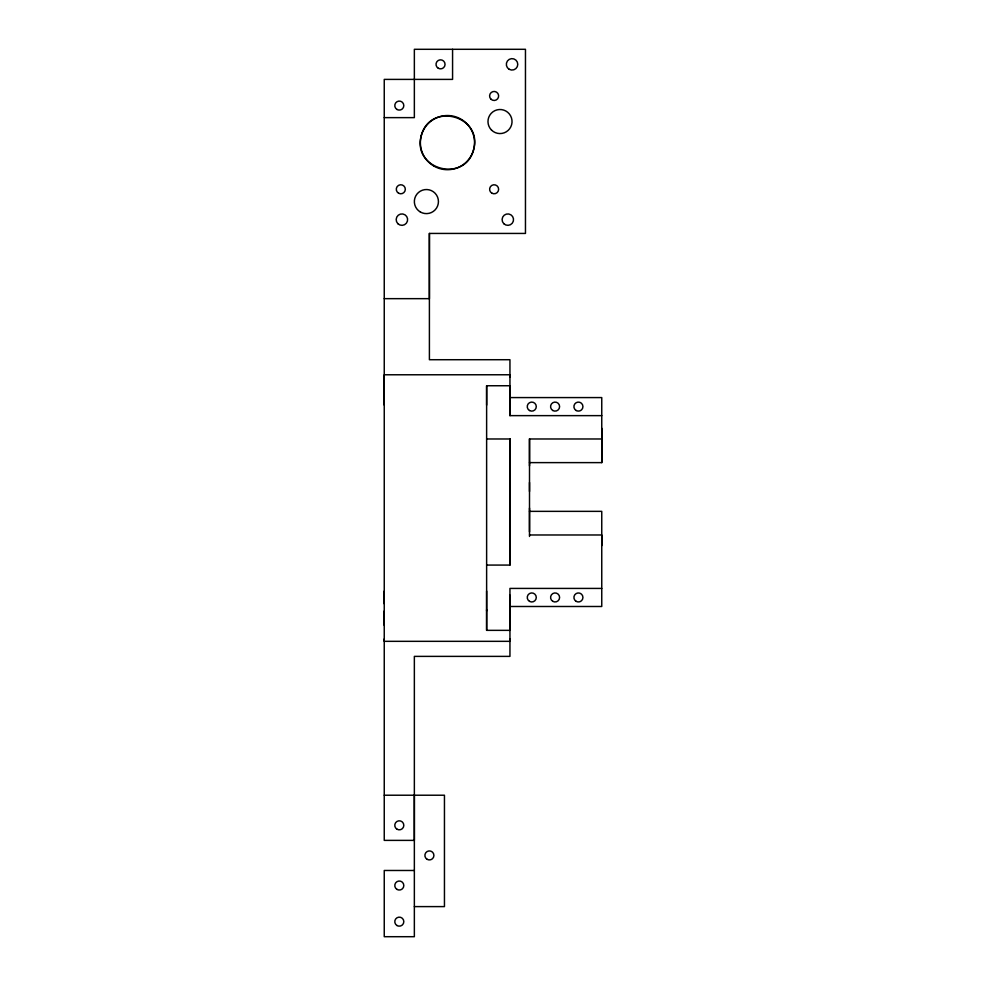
<?xml version="1.0" encoding="UTF-8"?>
<svg xmlns="http://www.w3.org/2000/svg" width="986" height="986" viewBox="0 0 986 986"><rect width="100%" height="100%" fill="white"/><g stroke="black" fill="none" stroke-linecap="round" stroke-linejoin="round"><path stroke-width="1.48" d="M384.244 625.444L384.244 610.963M384.244 603.839L384.244 374.779L509.947 374.766L509.947 377.207M384.244 117.63L414.354 117.63L414.354 49.3L525.464 49.3L525.464 233.435L429.403 233.435L429.403 359.717L509.947 359.717L509.947 415.636L601.756 415.636M601.756 588.42L509.947 588.42L509.947 630.35L486.628 630.35L486.628 385.748L509.947 385.748L509.947 415.636M509.947 595.174L509.947 656.38L414.354 656.38L414.354 840.38L384.244 840.38L384.244 591.058M509.947 565.077L509.947 438.758L509.947 565.077L486.628 565.077M529.507 531.898L529.507 508.049M529.507 491.496L529.507 482.462M529.507 465.91L529.507 438.782M601.756 545.677L601.756 534.979L529.507 534.979M529.507 462.619L601.756 462.619L601.756 428.281M384.244 298.659L429.403 298.659L429.403 233.435M509.947 397.58L601.756 397.58L601.756 462.619M486.628 438.98L509.947 438.98M601.756 438.98L529.507 438.98L529.507 536.458M529.507 511.352L601.756 511.352L601.756 606.489L509.947 606.489M384.244 795.221L444.452 795.221L444.452 906.602L414.354 906.602M414.354 870.478L384.244 870.478L384.244 936.7L414.354 936.7L414.354 795.221M509.947 638.891L509.947 641.331L384.244 641.331L384.244 638.891M486.628 609.718L486.628 610.963M486.628 385.748L486.628 405.135M486.628 591.058L486.628 630.35M452.574 49.3L452.574 79.398L384.244 79.398L384.244 405.135M421.293 135.6C411.84 169.481 464.874 183.692 473.625 149.625C483.078 115.744 430.056 101.533 421.293 135.6M552.838 410.521A4.511 4.511 0 0 0 559.604 406.614A4.511 4.511 0 0 0 552.838 402.695A4.511 4.511 0 0 0 552.838 410.521M529.507 410.521A4.511 4.511 0 0 0 536.285 406.614A4.511 4.511 0 0 0 529.507 402.695A4.511 4.511 0 0 0 529.507 410.521M576.169 410.521A4.511 4.511 0 0 0 582.936 406.614A4.511 4.511 0 0 0 576.169 402.695A4.511 4.511 0 0 0 576.169 410.521M529.507 601.361A4.511 4.511 0 0 0 536.285 597.454A4.511 4.511 0 0 0 529.507 593.547A4.511 4.511 0 0 0 529.507 601.361M576.169 601.361A4.511 4.511 0 0 0 582.936 597.454A4.511 4.511 0 0 0 576.169 593.547A4.511 4.511 0 0 0 576.169 601.361M552.838 601.361A4.511 4.511 0 0 0 559.604 597.454A4.511 4.511 0 0 0 552.838 593.547A4.511 4.511 0 0 0 552.838 601.361M397.851 223.674A5.719 5.719 0 0 0 407.428 221.111A5.719 5.719 0 0 0 400.415 214.11A5.719 5.719 0 0 0 397.851 223.674M503.772 223.674A5.719 5.719 0 0 0 513.336 221.111A5.719 5.719 0 0 0 506.336 214.11A5.719 5.719 0 0 0 503.772 223.674M509.195 69.303A5.719 5.719 0 0 0 517.773 64.349A5.719 5.719 0 0 0 509.195 59.394A5.719 5.719 0 0 0 509.195 69.303M420.369 212.002A12.042 12.042 0 0 0 438.437 201.575A12.042 12.042 0 0 0 420.369 191.148A12.042 12.042 0 0 0 420.369 212.002M438.277 68.256A4.511 4.511 0 0 0 445.056 64.349A4.511 4.511 0 0 0 438.277 60.442A4.511 4.511 0 0 0 438.277 68.256M397.038 109.495A4.511 4.511 0 0 0 403.816 105.588A4.511 4.511 0 0 0 397.038 101.681A4.511 4.511 0 0 0 397.038 109.495M398.541 193.182A4.511 4.511 0 0 0 405.32 189.275A4.511 4.511 0 0 0 398.541 185.368A4.511 4.511 0 0 0 398.541 193.182M490.929 99.155A4.511 4.511 0 0 0 498.485 97.121A4.511 4.511 0 0 0 492.951 91.599A4.511 4.511 0 0 0 490.929 99.155M491.866 193.182A4.511 4.511 0 0 0 498.633 189.275A4.511 4.511 0 0 0 491.866 185.368A4.511 4.511 0 0 0 491.866 193.182M433.914 166.079A27.09 27.09 0 0 0 474.549 142.613A27.09 27.09 0 0 0 433.914 119.158A27.09 27.09 0 0 0 433.914 166.079M491.496 130.053A12.042 12.042 0 0 0 511.635 124.655A12.042 12.042 0 0 0 496.895 109.914A12.042 12.042 0 0 0 491.496 130.053M427.148 859.336A4.511 4.511 0 0 0 433.914 855.429A4.511 4.511 0 0 0 427.148 851.51A4.511 4.511 0 0 0 427.148 859.336M397.038 889.434A4.511 4.511 0 0 0 403.816 885.527A4.511 4.511 0 0 0 397.038 881.62A4.511 4.511 0 0 0 397.038 889.434M397.038 829.238A4.511 4.511 0 0 0 403.816 825.319A4.511 4.511 0 0 0 397.038 821.412A4.511 4.511 0 0 0 397.038 829.238M397.038 925.558A4.511 4.511 0 0 0 403.816 921.651A4.511 4.511 0 0 0 397.038 917.744A4.511 4.511 0 0 0 397.038 925.558"/></g></svg>
